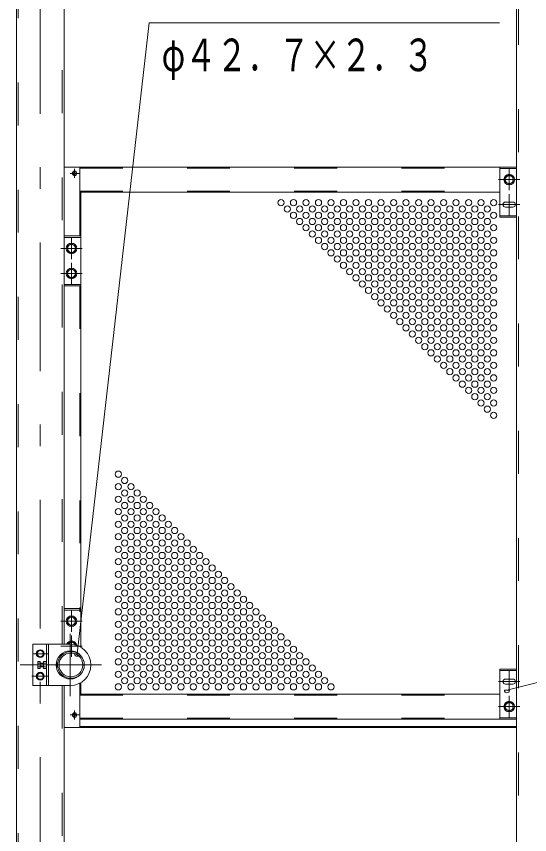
# Model space of a CAD drawing. Units: millimetres, scale not verified. Extents: x -37128 to 37128, y -14700 to 14700.
# Drawn here: x 27519 to 30392, y 1038 to 5617 of the extents above; entities that cross this region are included whole.
import ezdxf
from ezdxf.enums import TextEntityAlignment as Align

# ---------------------------------------------------------------- set-up
doc = ezdxf.new("R2010")
doc.units = ezdxf.units.MM
doc.header["$LTSCALE"] = 60
doc.linetypes.add('USER2', pattern=[10, 4, -6])
doc.linetypes.add('USER3', pattern=[24, 12, -5, 2, -5])
for name, color, linetype, lineweight in [('0-6_2-0BOLD', 7, 'Continuous', 18), ('0-7_2-1HIDDEN', 3, 'USER2', 18), ('0-8_2-2CENTER', 3, 'USER3', 18), ('0-9_2-4THIN', 4, 'Continuous', 18), ('0-A_2-5DIM', 3, 'Continuous', 18)]:
    doc.layers.add(name, color=color, linetype=linetype, lineweight=lineweight)
doc.styles.add('ＭＳ ゴシック', font='')
doc.styles.get('ＭＳ ゴシック').set_extended_font_data('MS Gothic')

msp = doc.modelspace()

# ---------------------------------------------------------------- linework, layer by layer
at = {"layer": '0-6_2-0BOLD'}
for p, q in [((27786.47, 7118.79), (27786.47, 2103.4)), ((27519.42, 7044.49), (27519.42, 132.9)), ((30319.44, 657.9), (30319.44, 6082.9)), ((27786.48, 4773.9), (30319.43, 4773.9)), ((27874.86, 4633.9), (27874.86, 4773.9)), ((30225.46, 4773.9), (30225.46, 4493.9)), ((30225.46, 4765.85), (30319.43, 4765.85)), ((27843.12, 4739.63), (27841.06, 4741.77)), ((27843.12, 4738.17), (27841.06, 4736.03)), ((27844.73, 4741.23), (27842.59, 4743.3)), ((27844.73, 4736.57), (27842.59, 4734.5)), ((27846.19, 4741.23), (27848.32, 4743.3)), ((27846.19, 4736.57), (27848.32, 4734.5)), ((27847.79, 4739.63), (27849.85, 4741.77)), ((27847.79, 4738.17), (27849.85, 4736.03)), ((30277.96, 4730.17), (30255.21, 4717.04)), ((30255.21, 4717.04), (30255.21, 4690.77)), ((30300.71, 4717.04), (30277.96, 4730.17)), ((27874.86, 4633.9), (30225.46, 4633.9)), ((27880.46, 4633.9), (27880.46, 2086.89)), ((30256.96, 4577.9), (30298.96, 4577.9)), ((30256.96, 4549.9), (30298.96, 4549.9)), ((30225.46, 4501.95), (30319.43, 4501.95)), ((30225.46, 4493.9), (30319.43, 4493.9)), ((27786.48, 4388.9), (27880.46, 4388.9)), ((27786.48, 4380.85), (27880.46, 4380.85)), ((27827.96, 4345.17), (27805.21, 4332.04)), ((27805.21, 4332.04), (27805.21, 4305.77)), ((27850.71, 4332.04), (27827.96, 4345.17)), ((27827.96, 4205.17), (27805.21, 4192.04)), ((27805.21, 4192.04), (27805.21, 4165.77)), ((27850.71, 4192.04), (27827.96, 4205.17)), ((27786.48, 4116.95), (27880.46, 4116.95)), ((27786.48, 4108.9), (27880.46, 4108.9)), ((27786.48, 2302.9), (27880.46, 2302.9)), ((27786.48, 2294.85), (27880.46, 2294.85)), ((27827.96, 2259.17), (27805.21, 2246.04)), ((27805.21, 2246.04), (27805.21, 2219.77)), ((27850.71, 2246.04), (27827.96, 2259.17)), ((27827.96, 2119.17), (27805.21, 2106.04)), ((27850.71, 2106.04), (27827.96, 2119.17)), ((27687.96, 2103.4), (27687.96, 1872.4)), ((27805.21, 2106.04), (27805.21, 2102.32)), ((27850.71, 2106.04), (27850.71, 2099.5)), ((27652.96, 1998.01), (27640.72, 1998.01)), ((27640.72, 1977.8), (27652.96, 1977.8)), ((27670.46, 1998.4), (27652.96, 1998.4)), ((27652.96, 1977.4), (27670.46, 1977.4)), ((27687.96, 1998), (27672.23, 1998)), ((27672.23, 1977.8), (27687.96, 1977.8)), ((27746.75, 1977.4), (27742.91, 1977.4)), ((27687.96, 1967.69), (27672.23, 1967.69)), ((30225.46, 1964.8), (30319.43, 1964.8)), ((30225.46, 1684.8), (30225.46, 1964.8)), ((30225.46, 1956.75), (30319.43, 1956.75)), ((27880.46, 1888.91), (27880.46, 1824.8)), ((30256.96, 1908.8), (30298.96, 1908.8)), ((30256.96, 1880.8), (30298.96, 1880.8)), ((27786.47, 1872.4), (27786.47, 132.9)), ((30255.21, 1741.67), (30255.21, 1767.94)), ((30277.96, 1728.53), (30255.21, 1741.67)), ((30300.71, 1741.67), (30277.96, 1728.53)), ((27843.12, 1708.63), (27841.06, 1710.77)), ((27843.12, 1707.17), (27841.06, 1705.03)), ((27844.73, 1710.23), (27842.59, 1712.3)), ((27844.73, 1705.57), (27842.59, 1703.5)), ((27846.19, 1710.23), (27848.32, 1712.3)), ((27846.19, 1705.57), (27848.32, 1703.5)), ((27847.79, 1708.63), (27849.85, 1710.77)), ((27847.79, 1707.17), (27849.85, 1705.03)), ((27874.86, 1684.8), (30319.43, 1684.8)), ((30225.46, 1692.85), (30319.43, 1692.85)), ((27786.48, 1637.9), (30319.43, 1637.9)), ((27874.86, 1643.5), (30319.43, 1643.5))]:
    msp.add_line(p, q, dxfattribs=at)
for points in [[(30300.71, 4717.04), (30300.71, 4690.77), (30277.96, 4677.63), (30255.21, 4690.77)], [(27850.71, 4332.04), (27850.71, 4305.77), (27827.96, 4292.63), (27805.21, 4305.77)], [(27850.71, 4192.04), (27850.71, 4165.77), (27827.96, 4152.63), (27805.21, 4165.77)], [(27850.71, 2246.04), (27850.71, 2219.77), (27827.96, 2206.63), (27805.21, 2219.77)], [(27820.95, 1872.4), (27610.96, 1872.4), (27610.96, 2103.4), (27820.95, 2103.4)], [(27672.23, 1967.69), (27670.46, 1970.75), (27670.46, 2005.05), (27672.23, 2008.11), (27687.96, 2008.11)], [(27742.91, 1998.4), (27746.75, 1998.4), (27750.25, 1994.9), (27750.25, 1980.9), (27746.75, 1977.4), (27746.75, 1998.4)], [(30225.46, 1824.8), (27874.86, 1824.8), (27874.86, 1637.9)], [(30300.71, 1741.67), (30300.71, 1767.94), (30277.96, 1781.07), (30255.21, 1767.94)]]:
    msp.add_lwpolyline(points, dxfattribs=at)
for points in [[(27670.46, 2040.8), (27652.95, 2030.69), (27635.46, 2040.8), (27635.46, 2061), (27652.96, 2071.11), (27670.46, 2061)], [(27638.96, 2005.05), (27638.96, 1970.75), (27640.72, 1967.69), (27652.96, 1967.69), (27652.96, 2008.11), (27640.72, 2008.11)], [(27670.46, 1914.8), (27652.95, 1904.69), (27635.46, 1914.79), (27635.46, 1935), (27652.96, 1945.11), (27670.46, 1935)]]:
    msp.add_lwpolyline(points, close=True, dxfattribs=at)
for centre, radius in [((27845.46, 4738.9), 12.39), ((30277.96, 4703.9), 29.75), ((30277.96, 4703.9), 22.05), ((27827.96, 4318.9), 29.75), ((27827.96, 4318.9), 22.05), ((27827.96, 4178.9), 29.75), ((27827.96, 4178.9), 22.05), ((27827.96, 2232.9), 29.75), ((27827.96, 2232.9), 22.05), ((27652.96, 2050.9), 21.88), ((27652.96, 2050.9), 17.15), ((27820.95, 1987.9), 78.75), ((27824.98, 1987.9), 74.72), ((27824.98, 1987.9), 66.67), ((27652.96, 1924.9), 21.88), ((27652.96, 1924.9), 17.15), ((30277.96, 1754.8), 29.75), ((30277.96, 1754.8), 22.05), ((27845.46, 1707.9), 12.39)]:
    msp.add_circle(centre, radius, dxfattribs=at)
for centre, radius, start, end in [((27845.46, 4738.9), 5.25, 123.11206, 146.88794), ((27845.46, 4738.9), 5.25, 213.11206, 236.88794), ((27842.37, 4738.9), 1.05, 315.99959, 44.00041), ((27845.46, 4741.99), 1.05, 225.99959, 314.00041), ((27845.46, 4735.81), 1.05, 45.99959, 134.00041), ((27848.54, 4738.9), 1.05, 135.99959, 224.00041), ((27845.46, 4738.9), 5.25, 33.11206, 56.88794), ((27845.46, 4738.9), 5.25, 303.11206, 326.88794), ((30256.96, 4563.9), 14, 90, 270), ((30298.96, 4563.9), 14, 270, 90), ((27827.96, 2092.9), 29.75, 8.92722, 159.33078), ((27827.96, 2092.9), 22.05, 18.73799, 151.56038), ((27820.95, 1987.9), 115.5, 270, 90), ((27647.06, 2003.06), 8.11, 180, 218.54623), ((27668.74, 1987.9), 29.79, 160.17088, 199.83133), ((27647.07, 1972.74), 8.11, 141.46857, 180), ((27700.24, 1987.9), 29.79, 160.16867, 199.82912), ((27678.57, 2003.06), 8.11, 180, 218.53143), ((27678.57, 1972.74), 8.11, 141.45377, 180), ((30256.96, 1894.8), 14, 90, 270), ((30298.96, 1894.8), 14, 270, 90), ((27845.46, 1707.9), 5.25, 123.11206, 146.88794), ((27845.46, 1707.9), 5.25, 213.11206, 236.88794), ((27842.37, 1707.9), 1.05, 315.99959, 44.00041), ((27845.46, 1710.99), 1.05, 225.99959, 314.00041), ((27845.46, 1704.81), 1.05, 45.99959, 134.00041), ((27848.54, 1707.9), 1.05, 135.99959, 224.00041), ((27845.46, 1707.9), 5.25, 33.11206, 56.88794), ((27845.46, 1707.9), 5.25, 303.11206, 326.88794)]:
    msp.add_arc(centre, radius, start, end, dxfattribs=at)
at = {"layer": '0-7_2-1HIDDEN'}
for p, q in [((27776.67, 7116.06), (27776.67, 2103.4)), ((27529.22, 7047.22), (27529.22, 132.9)), ((30329.24, 657.9), (30329.24, 6082.9)), ((27874.86, 4768.3), (30225.46, 4768.3)), ((27874.86, 4639.5), (30225.46, 4639.5)), ((27874.86, 4633.9), (27874.86, 4388.9)), ((27874.86, 4108.9), (27874.86, 2285.4)), ((27699.16, 1872.4), (27699.16, 2103.4)), ((27874.86, 1885.75), (27874.86, 1824.8)), ((27776.67, 1872.4), (27776.67, 132.9)), ((27874.86, 1819.2), (30225.46, 1819.2)), ((27874.86, 1690.4), (30225.46, 1690.4))]:
    msp.add_line(p, q, dxfattribs=at)
at = {"layer": '0-8_2-2CENTER'}
for p, q in [((27652.94, 7232.71), (27652.94, -305.48)), ((27845.46, 4763.68), (27845.46, 4714.12)), ((30277.96, 4763.4), (30277.96, 4644.4)), ((27870.24, 4738.9), (27820.68, 4738.9)), ((30218.46, 4703.9), (30337.46, 4703.9)), ((30277.96, 4623.4), (30277.96, 4504.4)), ((30218.46, 4563.9), (30337.46, 4563.9)), ((27827.96, 4378.4), (27827.96, 4259.4)), ((27768.46, 4318.9), (27887.46, 4318.9)), ((27827.96, 4238.4), (27827.96, 4119.4)), ((27768.46, 4178.9), (27887.46, 4178.9)), ((27827.96, 2292.4), (27827.96, 2173.4)), ((27768.46, 2232.9), (27887.46, 2232.9)), ((27820.95, 1812.9), (27820.95, 2162.9)), ((27827.96, 2152.4), (27827.96, 2033.4)), ((27768.46, 2092.9), (27887.46, 2092.9)), ((27696.71, 2050.9), (27609.21, 2050.9)), ((27540.96, 1987.9), (27995.95, 1987.9)), ((27606.92, 1924.9), (27696.71, 1924.9)), ((30277.96, 1835.3), (30277.96, 1954.3)), ((30218.46, 1894.8), (30337.46, 1894.8)), ((30277.96, 1695.3), (30277.96, 1814.3)), ((30218.46, 1754.8), (30337.46, 1754.8)), ((27870.24, 1707.9), (27820.68, 1707.9)), ((27845.46, 1732.68), (27845.46, 1683.12))]:
    msp.add_line(p, q, dxfattribs=at)
at = {"layer": '0-9_2-4THIN'}
for p, q in [((27670.46, 1995.6), (27652.96, 1995.6)), ((27652.96, 1980.2), (27670.46, 1980.2)), ((27742.58, 1995.6), (27749.56, 1995.6)), ((27749.56, 1980.2), (27742.58, 1980.2))]:
    msp.add_line(p, q, dxfattribs=at)
for centre in [(29000.48, 4574.4), (29070.48, 4574.4), (29140.48, 4574.4), (29210.48, 4574.4), (29280.48, 4574.4), (29350.48, 4574.4), (29420.48, 4574.4), (29490.48, 4574.4), (29560.48, 4574.4), (29630.48, 4574.4), (29700.48, 4574.4), (29770.48, 4574.4), (29840.48, 4574.4), (29910.48, 4574.4), (29980.48, 4574.4), (30050.48, 4574.4), (30120.48, 4574.4), (30190.48, 4574.4), (29035.48, 4539.4), (29105.48, 4539.4), (29175.48, 4539.4), (29245.48, 4539.4), (29315.48, 4539.4), (29385.48, 4539.4), (29455.48, 4539.4), (29525.48, 4539.4), (29595.48, 4539.4), (29665.48, 4539.4), (29735.48, 4539.4), (29805.48, 4539.4), (29875.48, 4539.4), (29945.48, 4539.4), (30015.48, 4539.4), (30085.48, 4539.4), (30155.48, 4539.4), (29070.48, 4504.4), (29140.48, 4504.4), (29210.48, 4504.4), (29280.48, 4504.4), (29350.48, 4504.4), (29420.48, 4504.4), (29490.48, 4504.4), (29560.48, 4504.4), (29630.48, 4504.4), (29700.48, 4504.4), (29770.48, 4504.4), (29840.48, 4504.4), (29910.48, 4504.4), (29980.48, 4504.4), (30050.48, 4504.4), (30120.48, 4504.4), (30190.48, 4504.4), (29105.48, 4469.4), (29140.48, 4434.4), (29175.48, 4469.4), (29210.48, 4434.4), (29245.48, 4469.4), (29280.48, 4434.4), (29315.48, 4469.4), (29350.48, 4434.4), (29385.48, 4469.4), (29420.48, 4434.4), (29455.48, 4469.4), (29490.48, 4434.4), (29525.48, 4469.4), (29560.48, 4434.4), (29595.48, 4469.4), (29630.48, 4434.4), (29665.48, 4469.4), (29700.48, 4434.4), (29735.48, 4469.4), (29770.48, 4434.4), (29805.48, 4469.4), (29840.48, 4434.4), (29875.48, 4469.4), (29910.48, 4434.4), (29945.48, 4469.4), (29980.48, 4434.4), (30015.48, 4469.4), (30050.48, 4434.4), (30085.48, 4469.4), (30120.48, 4434.4), (30155.48, 4469.4), (30190.48, 4434.4), (29175.48, 4399.4), (29245.48, 4399.4), (29315.48, 4399.4), (29385.48, 4399.4), (29455.48, 4399.4), (29525.48, 4399.4), (29595.48, 4399.4), (29665.48, 4399.4), (29735.48, 4399.4), (29805.48, 4399.4), (29875.48, 4399.4), (29945.48, 4399.4), (30015.48, 4399.4), (30085.48, 4399.4), (30155.48, 4399.4), (29210.48, 4364.4), (29280.48, 4364.4), (29350.48, 4364.4), (29420.48, 4364.4), (29490.48, 4364.4), (29560.48, 4364.4), (29630.48, 4364.4), (29700.48, 4364.4), (29770.48, 4364.4), (29840.48, 4364.4), (29910.48, 4364.4), (29980.48, 4364.4), (30050.48, 4364.4), (30120.48, 4364.4), (30190.48, 4364.4), (29245.48, 4329.4), (29280.48, 4294.4), (29315.48, 4329.4), (29350.48, 4294.4), (29385.48, 4329.4), (29420.48, 4294.4), (29455.48, 4329.4), (29490.48, 4294.4), (29525.48, 4329.4), (29560.48, 4294.4), (29595.48, 4329.4), (29630.48, 4294.4), (29665.48, 4329.4), (29700.48, 4294.4), (29735.48, 4329.4), (29770.48, 4294.4), (29805.48, 4329.4), (29840.48, 4294.4), (29875.48, 4329.4), (29910.48, 4294.4), (29945.48, 4329.4), (29980.48, 4294.4), (30015.48, 4329.4), (30050.48, 4294.4), (30085.48, 4329.4), (30120.48, 4294.4), (30155.48, 4329.4), (30190.48, 4294.4), (29315.48, 4259.4), (29385.48, 4259.4), (29455.48, 4259.4), (29525.48, 4259.4), (29595.48, 4259.4), (29665.48, 4259.4), (29735.48, 4259.4), (29805.48, 4259.4), (29875.48, 4259.4), (29945.48, 4259.4), (30015.48, 4259.4), (30085.48, 4259.4), (30155.48, 4259.4), (29350.48, 4224.4), (29420.48, 4224.4), (29490.48, 4224.4), (29560.48, 4224.4), (29630.48, 4224.4), (29700.48, 4224.4), (29770.48, 4224.4), (29840.48, 4224.4), (29910.48, 4224.4), (29980.48, 4224.4), (30050.48, 4224.4), (30120.48, 4224.4), (30190.48, 4224.4), (29385.48, 4189.4), (29420.48, 4154.4), (29455.48, 4189.4), (29490.48, 4154.4), (29525.48, 4189.4), (29560.48, 4154.4), (29595.48, 4189.4), (29630.48, 4154.4), (29665.48, 4189.4), (29700.48, 4154.4), (29735.48, 4189.4), (29770.48, 4154.4), (29805.48, 4189.4), (29840.48, 4154.4), (29875.48, 4189.4), (29910.48, 4154.4), (29945.48, 4189.4), (29980.48, 4154.4), (30015.48, 4189.4), (30050.48, 4154.4), (30085.48, 4189.4), (30120.48, 4154.4), (30155.48, 4189.4), (30190.48, 4154.4), (29455.48, 4119.4), (29525.48, 4119.4), (29595.48, 4119.4), (29665.48, 4119.4), (29735.48, 4119.4), (29805.48, 4119.4), (29875.48, 4119.4), (29945.48, 4119.4), (30015.48, 4119.4), (30085.48, 4119.4), (30155.48, 4119.4), (29490.48, 4084.4), (29560.48, 4084.4), (29630.48, 4084.4), (29700.48, 4084.4), (29770.48, 4084.4), (29840.48, 4084.4), (29910.48, 4084.4), (29980.48, 4084.4), (30050.48, 4084.4), (30120.48, 4084.4), (30190.48, 4084.4), (29525.48, 4049.4), (29560.48, 4014.4), (29595.48, 4049.4), (29630.48, 4014.4), (29665.48, 4049.4), (29700.48, 4014.4), (29735.48, 4049.4), (29770.48, 4014.4), (29805.48, 4049.4), (29840.48, 4014.4), (29875.48, 4049.4), (29910.48, 4014.4), (29945.48, 4049.4), (29980.48, 4014.4), (30015.48, 4049.4), (30050.48, 4014.4), (30085.48, 4049.4), (30120.48, 4014.4), (30155.48, 4049.4), (30190.48, 4014.4), (29595.48, 3979.4), (29665.48, 3979.4), (29735.48, 3979.4), (29805.48, 3979.4), (29875.48, 3979.4), (29945.48, 3979.4), (30015.48, 3979.4), (30085.48, 3979.4), (30155.48, 3979.4), (29630.48, 3944.4), (29700.48, 3944.4), (29770.48, 3944.4), (29840.48, 3944.4), (29910.48, 3944.4), (29980.48, 3944.4), (30050.48, 3944.4), (30120.48, 3944.4), (30190.48, 3944.4), (29665.48, 3909.4), (29735.48, 3909.4), (29805.48, 3909.4), (29875.48, 3909.4), (29945.48, 3909.4), (30015.48, 3909.4), (30085.48, 3909.4), (30155.48, 3909.4), (29700.48, 3874.4), (29735.48, 3839.4), (29770.48, 3874.4), (29805.48, 3839.4), (29840.48, 3874.4), (29875.48, 3839.4), (29910.48, 3874.4), (29945.48, 3839.4), (29980.48, 3874.4), (30015.48, 3839.4), (30050.48, 3874.4), (30085.48, 3839.4), (30120.48, 3874.4), (30155.48, 3839.4), (30190.48, 3874.4), (29770.48, 3804.4), (29840.48, 3804.4), (29910.48, 3804.4), (29980.48, 3804.4), (30050.48, 3804.4), (30120.48, 3804.4), (30190.48, 3804.4), (29805.48, 3769.4), (29875.48, 3769.4), (29945.48, 3769.4), (30015.48, 3769.4), (30085.48, 3769.4), (30155.48, 3769.4), (29840.48, 3734.4), (29875.48, 3699.4), (29910.48, 3734.4), (29945.48, 3699.4), (29980.48, 3734.4), (30015.48, 3699.4), (30050.48, 3734.4), (30085.48, 3699.4), (30120.48, 3734.4), (30155.48, 3699.4), (30190.48, 3734.4), (29910.48, 3664.4), (29980.48, 3664.4), (30050.48, 3664.4), (30120.48, 3664.4), (30190.48, 3664.4), (29945.48, 3629.4), (30015.48, 3629.4), (30085.48, 3629.4), (30155.48, 3629.4), (29980.48, 3594.4), (30015.48, 3559.4), (30050.48, 3594.4), (30085.48, 3559.4), (30120.48, 3594.4), (30155.48, 3559.4), (30190.48, 3594.4), (30050.48, 3524.4), (30120.48, 3524.4), (30190.48, 3524.4), (30085.48, 3489.4), (30155.48, 3489.4), (30120.48, 3454.4), (30155.48, 3419.4), (30190.48, 3454.4), (30190.48, 3384.4), (28090.48, 3055.4), (28125.48, 3020.4), (28090.48, 2985.4), (28160.48, 2985.4), (28090.48, 2915.4), (28125.48, 2950.4), (28160.48, 2915.4), (28195.48, 2950.4), (28230.48, 2915.4), (28125.48, 2880.4), (28195.48, 2880.4), (28265.48, 2880.4), (28090.48, 2845.4), (28160.48, 2845.4), (28230.48, 2845.4), (28300.48, 2845.4), (28125.48, 2810.4), (28195.48, 2810.4), (28265.48, 2810.4), (28335.48, 2810.4), (28090.48, 2775.4), (28125.48, 2740.4), (28160.48, 2775.4), (28195.48, 2740.4), (28230.48, 2775.4), (28265.48, 2740.4), (28300.48, 2775.4), (28335.48, 2740.4), (28370.48, 2775.4), (28405.48, 2740.4), (28090.48, 2705.4), (28160.48, 2705.4), (28230.48, 2705.4), (28300.48, 2705.4), (28370.48, 2705.4), (28440.48, 2705.4), (28125.48, 2670.4), (28195.48, 2670.4), (28265.48, 2670.4), (28335.48, 2670.4), (28405.48, 2670.4), (28475.48, 2670.4), (28090.48, 2635.4), (28125.48, 2600.4), (28160.48, 2635.4), (28195.48, 2600.4), (28230.48, 2635.4), (28265.48, 2600.4), (28300.48, 2635.4), (28335.48, 2600.4), (28370.48, 2635.4), (28405.48, 2600.4), (28440.48, 2635.4), (28475.48, 2600.4), (28510.48, 2635.4), (28545.48, 2600.4), (28090.48, 2565.4), (28160.48, 2565.4), (28230.48, 2565.4), (28300.48, 2565.4), (28370.48, 2565.4), (28440.48, 2565.4), (28510.48, 2565.4), (28580.48, 2565.4), (28125.48, 2530.4), (28195.48, 2530.4), (28265.48, 2530.4), (28335.48, 2530.4), (28405.48, 2530.4), (28475.48, 2530.4), (28545.48, 2530.4), (28615.48, 2530.4), (28090.48, 2495.4), (28125.48, 2460.4), (28160.48, 2495.4), (28195.48, 2460.4), (28230.48, 2495.4), (28265.48, 2460.4), (28300.48, 2495.4), (28335.48, 2460.4), (28370.48, 2495.4), (28405.48, 2460.4), (28440.48, 2495.4), (28475.48, 2460.4), (28510.48, 2495.4), (28545.48, 2460.4), (28580.48, 2495.4), (28615.48, 2460.4), (28650.48, 2495.4), (28685.48, 2460.4), (28090.48, 2425.4), (28160.48, 2425.4), (28230.48, 2425.4), (28300.48, 2425.4), (28370.48, 2425.4), (28440.48, 2425.4), (28510.48, 2425.4), (28580.48, 2425.4), (28650.48, 2425.4), (28720.48, 2425.4), (28125.48, 2390.4), (28195.48, 2390.4), (28265.48, 2390.4), (28335.48, 2390.4), (28405.48, 2390.4), (28475.48, 2390.4), (28545.48, 2390.4), (28615.48, 2390.4), (28685.48, 2390.4), (28755.48, 2390.4), (28090.48, 2355.4), (28125.48, 2320.4), (28160.48, 2355.4), (28195.48, 2320.4), (28230.48, 2355.4), (28265.48, 2320.4), (28300.48, 2355.4), (28335.48, 2320.4), (28370.48, 2355.4), (28405.48, 2320.4), (28440.48, 2355.4), (28475.48, 2320.4), (28510.48, 2355.4), (28545.48, 2320.4), (28580.48, 2355.4), (28615.48, 2320.4), (28650.48, 2355.4), (28685.48, 2320.4), (28720.48, 2355.4), (28755.48, 2320.4), (28790.48, 2355.4), (28825.48, 2320.4), (28090.48, 2285.4), (28160.48, 2285.4), (28230.48, 2285.4), (28300.48, 2285.4), (28370.48, 2285.4), (28440.48, 2285.4), (28510.48, 2285.4), (28580.48, 2285.4), (28650.48, 2285.4), (28720.48, 2285.4), (28790.48, 2285.4), (28860.48, 2285.4), (28125.48, 2250.4), (28195.48, 2250.4), (28265.48, 2250.4), (28335.48, 2250.4), (28405.48, 2250.4), (28475.48, 2250.4), (28545.48, 2250.4), (28615.48, 2250.4), (28685.48, 2250.4), (28755.48, 2250.4), (28825.48, 2250.4), (28895.48, 2250.4), (28090.48, 2215.4), (28160.48, 2215.4), (28230.48, 2215.4), (28300.48, 2215.4), (28370.48, 2215.4), (28440.48, 2215.4), (28510.48, 2215.4), (28580.48, 2215.4), (28650.48, 2215.4), (28720.48, 2215.4), (28790.48, 2215.4), (28860.48, 2215.4), (28930.48, 2215.4), (28090.48, 2145.4), (28125.48, 2180.4), (28160.48, 2145.4), (28195.48, 2180.4), (28230.48, 2145.4), (28265.48, 2180.4), (28300.48, 2145.4), (28335.48, 2180.4), (28370.48, 2145.4), (28405.48, 2180.4), (28440.48, 2145.4), (28475.48, 2180.4), (28510.48, 2145.4), (28545.48, 2180.4), (28580.48, 2145.4), (28615.48, 2180.4), (28650.48, 2145.4), (28685.48, 2180.4), (28720.48, 2145.4), (28755.48, 2180.4), (28790.48, 2145.4), (28825.48, 2180.4), (28860.48, 2145.4), (28895.48, 2180.4), (28930.48, 2145.4), (28965.48, 2180.4), (29000.48, 2145.4), (28125.48, 2110.4), (28195.48, 2110.4), (28265.48, 2110.4), (28335.48, 2110.4), (28405.48, 2110.4), (28475.48, 2110.4), (28545.48, 2110.4), (28615.48, 2110.4), (28685.48, 2110.4), (28755.48, 2110.4), (28825.48, 2110.4), (28895.48, 2110.4), (28965.48, 2110.4), (29035.48, 2110.4), (28090.48, 2075.4), (28160.48, 2075.4), (28230.48, 2075.4), (28300.48, 2075.4), (28370.48, 2075.4), (28440.48, 2075.4), (28510.48, 2075.4), (28580.48, 2075.4), (28650.48, 2075.4), (28720.48, 2075.4), (28790.48, 2075.4), (28860.48, 2075.4), (28930.48, 2075.4), (29000.48, 2075.4), (29070.48, 2075.4), (28090.48, 2005.4), (28125.48, 2040.4), (28160.48, 2005.4), (28195.48, 2040.4), (28230.48, 2005.4), (28265.48, 2040.4), (28300.48, 2005.4), (28335.48, 2040.4), (28370.48, 2005.4), (28405.48, 2040.4), (28440.48, 2005.4), (28475.48, 2040.4), (28510.48, 2005.4), (28545.48, 2040.4), (28580.48, 2005.4), (28615.48, 2040.4), (28650.48, 2005.4), (28685.48, 2040.4), (28720.48, 2005.4), (28755.48, 2040.4), (28790.48, 2005.4), (28825.48, 2040.4), (28860.48, 2005.4), (28895.48, 2040.4), (28930.48, 2005.4), (28965.48, 2040.4), (29000.48, 2005.4), (29035.48, 2040.4), (29070.48, 2005.4), (29105.48, 2040.4), (29140.48, 2005.4), (28125.48, 1970.4), (28195.48, 1970.4), (28265.48, 1970.4), (28335.48, 1970.4), (28405.48, 1970.4), (28475.48, 1970.4), (28545.48, 1970.4), (28615.48, 1970.4), (28685.48, 1970.4), (28755.48, 1970.4), (28825.48, 1970.4), (28895.48, 1970.4), (28965.48, 1970.4), (29035.48, 1970.4), (29105.48, 1970.4), (29175.48, 1970.4), (28090.48, 1935.4), (28160.48, 1935.4), (28230.48, 1935.4), (28300.48, 1935.4), (28370.48, 1935.4), (28440.48, 1935.4), (28510.48, 1935.4), (28580.48, 1935.4), (28650.48, 1935.4), (28720.48, 1935.4), (28790.48, 1935.4), (28860.48, 1935.4), (28930.48, 1935.4), (29000.48, 1935.4), (29070.48, 1935.4), (29140.48, 1935.4), (29210.48, 1935.4), (28090.48, 1865.4), (28125.48, 1900.4), (28160.48, 1865.4), (28195.48, 1900.4), (28230.48, 1865.4), (28265.48, 1900.4), (28300.48, 1865.4), (28335.48, 1900.4), (28370.48, 1865.4), (28405.48, 1900.4), (28440.48, 1865.4), (28475.48, 1900.4), (28510.48, 1865.4), (28545.48, 1900.4), (28580.48, 1865.4), (28615.48, 1900.4), (28650.48, 1865.4), (28685.48, 1900.4), (28720.48, 1865.4), (28755.48, 1900.4), (28790.48, 1865.4), (28825.48, 1900.4), (28860.48, 1865.4), (28895.48, 1900.4), (28930.48, 1865.4), (28965.48, 1900.4), (29000.48, 1865.4), (29035.48, 1900.4), (29070.48, 1865.4), (29105.48, 1900.4), (29140.48, 1865.4), (29175.48, 1900.4), (29210.48, 1865.4), (29245.48, 1900.4), (29280.48, 1865.4)]:
    msp.add_circle(centre, 17.5, dxfattribs=at)
at = {"layer": '0-A_2-5DIM'}
for p, q in [((28262.62, 5580.97), (27858.96, 2050.28)), ((30222.62, 5580.97), (28262.62, 5580.97)), ((33248.38, 2599.99), (30264.95, 1846.23)), ((27872.96, 2050.28), (27844.96, 2050.28)), ((30278.95, 1846.23), (30250.95, 1846.23))]:
    msp.add_line(p, q, dxfattribs=at)
for centre in [(27858.96, 2050.28), (30264.95, 1846.23)]:
    msp.add_arc(centre, 14, 180, 0, dxfattribs=at)

# ---------------------------------------------------------------- texts
at = {"layer": '0-A_2-5DIM', "color": 7, "style": 'ＭＳ ゴシック', "width": 0.7}
msp.add_text('φ４２．７×２．３', height=182.3, dxfattribs=at).set_placement((28332.62, 5255.84), align=Align.BOTTOM_LEFT)

doc.saveas('drawing.dxf')
